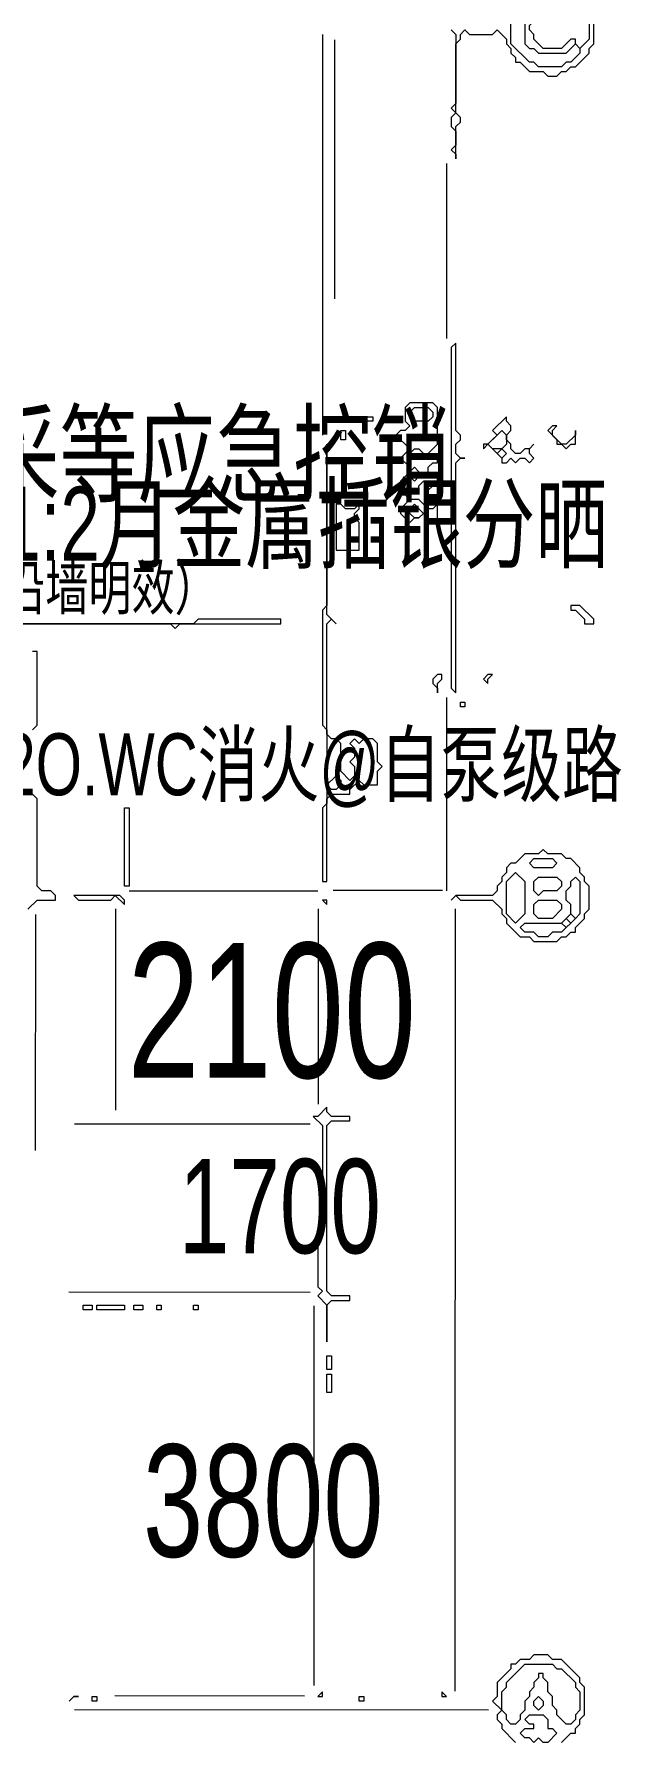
# Model space of a CAD drawing. Extents: x 10 to 1971, y 10 to 1392.
# Drawn here: x 1544.3 to 1671.9, y 470.8 to 840.1 of the extents above; entities that cross this region are included whole.
import ezdxf

# ---------------------------------------------------------------- set-up
doc = ezdxf.new("R2010")
doc.units = 0
for name, color, linetype, lineweight in [('OCR_TEXT', 6, 'Continuous', 0), ('TRACE_CURVE', 6, 'Continuous', 0), ('TRACE_STRAIGHT', 5, 'Continuous', 0), ('TRACE_TEXT_SYMBOL', 6, 'Continuous', 0)]:
    doc.layers.add(name, color=color, linetype=linetype, lineweight=lineweight)
doc.styles.add('wqy-unicode', font='wqy-unicode.lff')

msp = doc.modelspace()

# ---------------------------------------------------------------- linework, layer by layer
at = {"layer": 'TRACE_CURVE', "color": 6}
for points in [[(1636, 773), (1635, 772), (1635, 698), (1636, 697), (1636, 747), (1637, 748), (1638, 748), (1637, 748), (1636, 749), (1636, 751), (1637, 752), (1637, 753), (1636, 754)], [(1608, 751), (1608, 716), (1607, 715), (1607, 690), (1608, 689), (1608, 673), (1607, 672), (1607, 656), (1608, 656), (1608, 674), (1609, 675), (1613, 675), (1613, 676), (1615, 678), (1616, 677), (1619, 677), (1619, 680), (1620, 681), (1619, 682), (1619, 686), (1618, 687), (1616, 687), (1615, 686), (1614, 687), (1613, 686), (1614, 685), (1614, 683), (1613, 682), (1614, 681), (1614, 679), (1613, 678), (1611, 680), (1611, 686), (1610, 687), (1609, 687), (1608, 688), (1608, 712), (1609, 713), (1610, 712), (1608, 714)], [(1610, 679), (1611, 678), (1611, 677), (1610, 676), (1609, 676), (1608, 677)]]:
    msp.add_lwpolyline(points, close=True, dxfattribs=at)
for points in [[(1519, 712), (1574, 712), (1575, 711), (1576, 712), (1598, 712), (1598, 713), (1580, 713), (1579, 712)], [(1579, 712), (1474, 712)], [(1544, 689), (1545, 690), (1545, 706), (1544, 706)], [(1543, 650), (1545, 652), (1549, 652), (1549, 653), (1548, 654), (1546, 654), (1545, 655), (1545, 674), (1544, 675)]]:
    msp.add_lwpolyline(points, dxfattribs=at)
at = {"layer": 'TRACE_STRAIGHT', "color": 5}
for p, q in [((1607, 840), (1607, 753)), ((1609.7, 782.62), (1609.71, 838.88)), ((1634, 812), (1634, 774)), ((1634, 696), (1634, 654)), ((1565, 654), (1606, 654)), ((1609.38, 654.12), (1633.12, 654.12)), ((1562.05, 650.12), (1562.07, 606.37)), ((1606.2, 607.62), (1606.2, 650.12)), ((1635.88, 480.12), (1635.92, 650.12)), ((1544.64, 597.62), (1544.76, 648.88)), ((1553.12, 603.37), (1604.38, 603.4)), ((1551.87, 566.86), (1604.38, 566.83)), ((1605.2, 481.37), (1605.25, 563.88)), ((1561.87, 479.21), (1603.13, 479.15)), ((1553.12, 476.15), (1643.12, 476.11))]:
    msp.add_line(p, q, dxfattribs=at)
at = {"layer": 'TRACE_TEXT_SYMBOL', "color": 6}
for points in [[(1651, 848), (1652, 848), (1653, 847), (1651, 845), (1651, 838), (1652, 837), (1653, 837), (1654, 836), (1660, 836), (1662, 838), (1663, 837), (1663, 836), (1661, 834), (1660, 834), (1659, 833), (1654, 833), (1653, 834), (1652, 834), (1648, 838), (1648, 844), (1649, 845), (1649, 846)], [(1655, 846), (1659, 846), (1661, 844), (1661, 843), (1662, 843), (1662, 845), (1663, 846), (1665, 844), (1665, 839), (1663, 837), (1662, 838), (1662, 839), (1661, 839), (1659, 837), (1655, 837), (1653, 839), (1653, 840), (1652, 841), (1652, 842), (1653, 843), (1653, 844)], [(1626, 760), (1625, 759), (1625, 756), (1626, 755), (1625, 754), (1624, 754), (1623, 753), (1626, 750), (1624, 748), (1626, 746), (1626, 745), (1624, 743), (1624, 740), (1625, 740), (1626, 739), (1624, 737), (1624, 736), (1626, 734), (1627, 735), (1628, 735), (1629, 736), (1631, 734), (1632, 734), (1632, 744), (1631, 744), (1630, 745), (1630, 746), (1631, 747), (1632, 747), (1632, 748), (1631, 748), (1630, 749), (1632, 751), (1632, 759), (1631, 760)], [(1626, 758), (1627, 759), (1630, 759), (1631, 758), (1631, 757), (1630, 756), (1627, 756), (1626, 757)], [(1610, 757), (1612, 757), (1612, 756), (1610, 756)], [(1611, 754), (1612, 754), (1612, 752), (1611, 752)], [(1616, 757), (1618, 757), (1618, 756), (1616, 756)], [(1647, 757), (1644, 754), (1645, 753), (1643, 751), (1642, 751), (1642, 750), (1643, 751), (1646, 748), (1646, 747), (1647, 747), (1648, 748), (1649, 747), (1650, 748), (1651, 748), (1652, 747), (1653, 748), (1652, 749), (1652, 750), (1653, 751), (1652, 750), (1651, 750), (1650, 749), (1649, 749), (1648, 750), (1648, 751), (1647, 752), (1647, 753), (1648, 754), (1648, 755), (1647, 756)], [(1646, 754), (1647, 753), (1647, 751), (1646, 750), (1644, 750), (1643, 751)], [(1657, 755), (1656, 754), (1658, 752), (1658, 751), (1659, 751), (1660, 750), (1661, 751), (1662, 751), (1662, 754), (1662, 753), (1660, 751), (1659, 751), (1657, 753), (1657, 754), (1658, 755)], [(1626, 749), (1627, 750), (1628, 750), (1629, 749), (1628, 748), (1627, 748)], [(1645, 749), (1646, 750), (1647, 749), (1646, 748)], [(1626, 745), (1627, 746), (1628, 745), (1628, 744), (1627, 743), (1626, 744)], [(1628, 742), (1629, 743), (1630, 743), (1631, 742), (1630, 741), (1630, 740), (1631, 740), (1632, 739), (1632, 738), (1631, 737), (1630, 737), (1628, 739), (1626, 739), (1625, 740), (1626, 741), (1628, 741)], [(1610, 738), (1610, 728), (1615, 728), (1615, 734), (1614, 735), (1614, 736), (1615, 737), (1615, 738), (1614, 737), (1612, 737), (1611, 738)], [(1626, 737), (1627, 738), (1629, 736), (1628, 735), (1627, 735), (1626, 736)], [(1661, 716), (1661, 715), (1662, 715), (1664, 713), (1664, 712), (1666, 712), (1666, 713), (1663, 716)], [(1632, 701), (1631, 700), (1631, 699), (1632, 698), (1632, 697), (1632, 699), (1633, 700), (1633, 701)], [(1643, 701), (1642, 700), (1643, 699), (1643, 700), (1644, 701)], [(1637, 695), (1638, 695), (1638, 694), (1637, 694)], [(1564, 672), (1565, 672), (1565, 655), (1564, 655)], [(1655, 663), (1654, 662), (1651, 662), (1649, 660), (1648, 660), (1647, 659), (1647, 658), (1646, 657), (1646, 656), (1645, 655), (1645, 654), (1644, 653), (1636, 653), (1635, 652), (1636, 653), (1637, 652), (1644, 652), (1646, 650), (1646, 649), (1647, 648), (1647, 647), (1650, 644), (1652, 644), (1653, 643), (1658, 643), (1659, 644), (1660, 644), (1661, 645), (1662, 645), (1662, 646), (1664, 648), (1664, 649), (1665, 650), (1665, 655), (1664, 656), (1664, 657), (1663, 658), (1663, 659), (1661, 661), (1660, 661), (1659, 662), (1656, 662)], [(1649, 658), (1651, 656), (1651, 649), (1649, 647), (1647, 649), (1647, 656)], [(1652, 660), (1653, 661), (1657, 661), (1658, 660), (1657, 659), (1653, 659)], [(1653, 656), (1654, 657), (1658, 657), (1659, 656), (1659, 655), (1658, 654), (1655, 654), (1654, 653), (1653, 654)], [(1661, 656), (1662, 657), (1663, 656), (1663, 649), (1662, 648), (1661, 649), (1661, 651), (1660, 652), (1660, 654), (1661, 655)], [(1553, 653), (1554, 652), (1561, 652), (1562, 653), (1564, 651), (1564, 652), (1563, 653)], [(1607, 652), (1608, 651), (1608, 652)], [(1653, 651), (1654, 652), (1658, 652), (1659, 651), (1659, 650), (1657, 648), (1654, 648), (1653, 649)], [(1650, 646), (1651, 647), (1659, 647), (1660, 646), (1659, 645), (1657, 645), (1656, 644), (1654, 644), (1653, 645), (1651, 645)], [(1659, 647), (1660, 648), (1661, 647), (1660, 646)], [(1660, 648), (1661, 649), (1662, 648), (1661, 647)], [(1608, 607), (1606, 605), (1605, 605), (1607, 603), (1607, 579), (1606, 578), (1606, 568), (1607, 567), (1606, 566), (1608, 564), (1608, 556), (1608, 564), (1609, 565), (1613, 565), (1613, 566), (1609, 566), (1608, 567), (1608, 603), (1609, 604), (1613, 604), (1613, 605), (1609, 605), (1608, 606)], [(1555, 564), (1557, 564), (1557, 563), (1555, 563)], [(1558, 564), (1564, 564), (1564, 563), (1558, 563)], [(1566, 564), (1568, 564), (1568, 563), (1566, 563)], [(1571, 564), (1572, 564), (1572, 563), (1571, 563)], [(1579, 564), (1580, 564), (1580, 563), (1579, 563)], [(1608, 553), (1609, 553), (1609, 550), (1608, 550)], [(1608, 549), (1609, 549), (1609, 545), (1608, 545)], [(1651, 486), (1657, 486), (1658, 485), (1659, 485), (1662, 482), (1662, 481), (1663, 480), (1663, 476), (1662, 475), (1662, 474), (1661, 473), (1660, 473), (1658, 475), (1658, 476), (1657, 477), (1657, 479), (1656, 480), (1656, 482), (1655, 483), (1655, 484), (1654, 484), (1654, 483), (1653, 482), (1653, 481), (1652, 480), (1652, 479), (1651, 478), (1651, 476), (1650, 475), (1650, 474), (1649, 473), (1648, 473), (1647, 474), (1647, 475), (1646, 476), (1646, 480), (1647, 481), (1647, 482)], [(1553, 479), (1552, 478), (1553, 479), (1554, 479)], [(1557, 479), (1558, 479), (1558, 478), (1557, 478)], [(1607, 480), (1606, 479), (1607, 479)], [(1615, 479), (1616, 479), (1616, 478), (1615, 478)], [(1633, 480), (1633, 479), (1634, 479)], [(1653, 478), (1654, 479), (1655, 478), (1655, 477), (1654, 476), (1653, 477)], [(1651, 474), (1652, 475), (1655, 475), (1656, 474), (1656, 472), (1657, 472), (1658, 471), (1656, 469), (1655, 469), (1654, 470), (1653, 469), (1652, 470), (1651, 470), (1650, 471), (1651, 472), (1653, 472), (1653, 473), (1652, 473)]]:
    msp.add_lwpolyline(points, close=True, dxfattribs=at)
for points in [[(1635, 841), (1636, 840), (1636, 825), (1635, 824), (1636, 823), (1635, 822), (1635, 820), (1636, 819), (1636, 816), (1635, 815), (1636, 814), (1636, 813), (1636, 820), (1637, 821), (1637, 822), (1636, 823), (1636, 838), (1637, 839), (1637, 840), (1638, 841), (1639, 840), (1644, 840), (1645, 841), (1647, 839), (1647, 838), (1648, 837), (1648, 836), (1649, 835), (1649, 834), (1650, 834), (1652, 832), (1655, 832), (1656, 831), (1658, 831), (1659, 832), (1660, 832), (1661, 833), (1662, 833), (1665, 836), (1665, 837), (1666, 838), (1666, 845)], [(1659, 469), (1661, 471), (1662, 471), (1662, 472), (1663, 473), (1663, 474), (1664, 475), (1664, 481), (1663, 482), (1663, 483), (1659, 487), (1657, 487), (1656, 488), (1653, 488), (1652, 487), (1650, 487), (1649, 486), (1648, 486), (1648, 485), (1645, 482), (1645, 479), (1644, 478), (1646, 476), (1645, 475), (1645, 474), (1646, 473), (1646, 472), (1649, 469)]]:
    msp.add_lwpolyline(points, dxfattribs=at)

# ---------------------------------------------------------------- texts
at = {"layer": 'OCR_TEXT', "color": 6, "style": 'wqy-unicode', "width": 0.72}
for s, height, p in [('100x100前火风机水采等应急控销', 17.2474, (1384.53, 740.26)), ('400x100货火热迹，内部按1:2月金属插银分晒', 16.0578, (1351.69, 725.71)), ('详息系能图竖并内沿墙明效）', 9.5432, (1462.42, 715.08)), ('NH-BV-4x2.5-G2O.WC消火@自泵级路', 13.4446, (1446.86, 674.76)), ('2100', 29.284, (1564.66, 613.39)), ('1700', 20.499, (1575.82, 575.27)), ('3800', 24.403, (1568.02, 509.33))]:
    msp.add_text(s, height=height, dxfattribs=at).set_placement(p)

doc.saveas('drawing.dxf')
